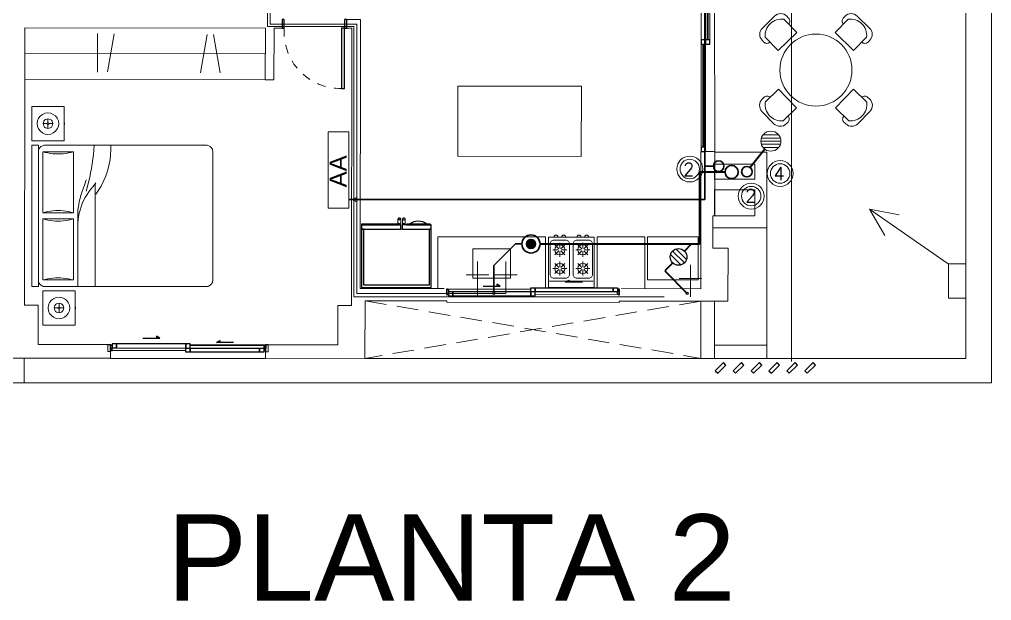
# Model space of a CAD drawing. Header units: millimetres. Extents: x 539 to 842, y -453 to -96.
# Drawn here: x 820.08 to 831.36, y -299.24 to -292.5 of the extents above; entities that cross this region are included whole.
import ezdxf

# ---------------------------------------------------------------- set-up
doc = ezdxf.new("R2010")
doc.units = ezdxf.units.MM
doc.header["$LTSCALE"] = 0.1
for name, pattern in [('ACAD_ISO02W100', [15, 12, -3]), ('CONTINUA', [0]), ('HIDDEN', [0.375, 0.25, -0.125]), ('Trazo', [0.00635, 0.003175, -0.003175])]:
    doc.linetypes.add(name, pattern=pattern)
doc.layers.get('0').update_dxf_attribs({"lineweight": 5})
for name, color, linetype, lineweight in [('00-Agua Caliente', 1, 'Continuous', 20), ('00-Agua Fria', 5, 'ACAD_ISO02W100', 20), ('A-DOOR', 7, 'Continuous', 5), ('A-GENM', 7, 'Continuous', 5), ('A-GLAZ', 7, 'Continuous', 5), ('A-GLAZ-CURT', 7, 'Continuous', 5), ('A-GLAZ-CWMG', 7, 'Continuous', 5), ('A-GLAZ-SILL', 7, 'Continuous', 5), ('A-WALL', 7, 'Continuous', 5), ('Arq-Equipamiento', 250, 'Continuous', 5), ('Lavarropa', 7, 'HIDDEN', 5), ('MUEBLES', 250, 'Continuous', 5)]:
    doc.layers.add(name, color=color, linetype=linetype, lineweight=lineweight)
for name, color, linetype in [('00-Pluvial', 40, 'Continuous'), ('00-Secundario', 24, 'Continuous'), ('00-Ventilacion', 3, 'Continuous'), ('Secundario', 24, 'Continuous'), ('Textos', 7, 'Continuous')]:
    doc.layers.add(name, color=color, linetype=linetype)
doc.layers.add('00-Primario', color=7, linetype='Continuous', true_color=0xff2400)
doc.layers.add('A-DOOR-HDLN', color=5, linetype='Trazo', lineweight=5, true_color=0x0000ff)
doc.styles.add('Romans', font='romans.shx')
doc.styles.get("Standard").update_dxf_attribs({"font": 'arial.ttf'})

# ---------------------------------------------------------------- blocks, each defined once
blk = doc.blocks.new('Windows_Opening-Slide_UFME_Fenetre_Coulissante_2V - 1_20 x 1_80-2559393-1-TORRE-ARQ-PB')
at = {"layer": 'A-GLAZ', "color": 8, "lineweight": 25}
for p, q in [((-0.9, -0.078), (-0.9, 0.002)), ((-0.88, 0.008), (-0.83, 0.008)), ((-0.88, -0.04), (-0.88, 0.008)), ((-0.83, 0.008), (-0.025, 0.008)), ((-0.83, -0.04), (-0.83, 0.008)), ((-0.83, 0.008), (-0.83, -0.04)), ((-0.025, 0.008), (-0.025, -0.04)), ((-0.025, -0.04), (-0.025, 0.008)), ((-0.025, 0.008), (0.025, 0.008)), ((0.025, 0.008), (0.025, -0.04)), ((0.9, 0.002), (0.9, -0.078)), ((-0.93, -0.078), (-0.9, -0.078)), ((-0.88, -0.011), (-0.9, -0.011)), ((-0.9, -0.011), (-0.9, -0.069)), ((-0.9, -0.069), (-0.88, -0.069)), ((-0.83, -0.04), (-0.88, -0.04)), ((-0.88, -0.069), (-0.88, -0.04)), ((-0.025, -0.04), (-0.83, -0.04)), ((-0.528, -0.106), (-0.328, -0.106)), ((-0.368, -0.129), (-0.368, -0.106)), ((-0.328, -0.106), (-0.368, -0.129)), ((0.025, -0.04), (-0.025, -0.04)), ((0.025, -0.04), (-0.025, -0.04)), ((-0.025, -0.04), (-0.025, -0.088)), ((-0.025, -0.088), (0.025, -0.088)), ((0.83, -0.04), (0.025, -0.04)), ((0.025, -0.04), (0.025, -0.088)), ((0.025, -0.088), (0.025, -0.04)), ((0.025, -0.088), (0.83, -0.088)), ((0.83, -0.088), (0.83, -0.04)), ((0.88, -0.04), (0.83, -0.04)), ((0.83, -0.04), (0.83, -0.088)), ((0.83, -0.088), (0.88, -0.088)), ((0.9, -0.011), (0.88, -0.011)), ((0.88, -0.011), (0.88, -0.04)), ((0.88, -0.088), (0.88, -0.04)), ((0.88, -0.069), (0.9, -0.069)), ((0.9, -0.069), (0.9, -0.011)), ((0.9, -0.078), (0.93, -0.078)), ((0.328, -0.154), (0.367, -0.177)), ((0.527, -0.154), (0.328, -0.154)), ((0.367, -0.177), (0.367, -0.154))]:
    blk.add_line(p, q, dxfattribs=at)
at = {"layer": 'A-GLAZ', "color": 8}
for p, q in [((-0.9, -0.078), (-0.025, -0.078)), ((-0.88, -0.069), (-0.025, -0.069)), ((0.88, -0.011), (0.025, -0.011)), ((0.88, -0.078), (0.9, -0.078))]:
    blk.add_line(p, q, dxfattribs=at)
at = {"layer": 'A-GLAZ-SILL', "color": 8}
for p, q in [((-0.9, 0.078), (-0.9, 0.082)), ((0.9, 0.082), (-0.9, 0.082)), ((0.9, 0.082), (0.9, 0.078))]:
    blk.add_line(p, q, dxfattribs=at)
blk = doc.blocks.new('Windows_Opening-Slide_UFME_Fenetre_Coulissante_2V - 1_20 x 2_00-2724253-1-TORRE-ARQ-PB')
at = {"layer": 'A-GLAZ', "color": 8, "lineweight": 25}
for p, q in [((-0.418, 0.123), (-0.418, 0.1)), ((-0.378, 0.1), (-0.418, 0.123)), ((0.577, 0.148), (0.377, 0.148)), ((-1, 0.072), (-1, -0.008)), ((-1, 0.063), (-0.98, 0.063)), ((-1, 0.005), (-1, 0.063)), ((-0.98, 0.005), (-1, 0.005)), ((-0.98, 0.063), (-0.98, 0.034)), ((-0.98, 0.034), (-0.98, -0.014)), ((-0.93, 0.034), (-0.98, 0.034)), ((-0.025, 0.034), (-0.93, 0.034)), ((-0.93, 0.034), (-0.93, -0.014)), ((-0.93, -0.014), (-0.93, 0.034)), ((-0.578, 0.1), (-0.378, 0.1)), ((-0.025, 0.082), (0.025, 0.082)), ((-0.025, 0.034), (-0.025, 0.082)), ((-0.025, -0.014), (-0.025, 0.034)), ((0.025, 0.034), (-0.025, 0.034)), ((-0.025, 0.034), (-0.025, -0.014)), ((0.025, 0.034), (-0.025, 0.034)), ((0.025, 0.034), (0.025, 0.082)), ((0.025, 0.082), (0.93, 0.082)), ((0.025, 0.082), (0.025, 0.034)), ((0.025, -0.014), (0.025, 0.034)), ((0.93, 0.034), (0.025, 0.034)), ((0.93, 0.082), (0.93, 0.034)), ((0.93, 0.082), (0.98, 0.082)), ((0.93, 0.034), (0.93, 0.082)), ((0.98, 0.034), (0.93, 0.034)), ((0.98, 0.082), (0.98, 0.034)), ((0.98, 0.063), (1, 0.063)), ((0.98, 0.005), (0.98, 0.034)), ((1, 0.005), (0.98, 0.005)), ((1, -0.008), (1, 0.072)), ((1, 0.063), (1, 0.005)), ((-0.98, -0.014), (-0.93, -0.014)), ((-0.93, -0.014), (-0.025, -0.014)), ((-0.025, -0.014), (0.025, -0.014))]:
    blk.add_line(p, q, dxfattribs=at)
at = {"layer": 'A-GLAZ', "lineweight": 25}
for p, q in [((0.377, 0.148), (0.417, 0.171)), ((0.417, 0.171), (0.417, 0.148))]:
    blk.add_line(p, q, dxfattribs=at)
at = {"layer": 'A-GLAZ', "color": 8}
for p, q in [((-0.98, 0.063), (-0.025, 0.063)), ((0.98, 0.005), (0.025, 0.005))]:
    blk.add_line(p, q, dxfattribs=at)
at = {"layer": 'A-GLAZ-SILL', "color": 8}
for p, q in [((-1, -0.088), (-1, -0.072)), ((-1, -0.088), (1, -0.088)), ((1, -0.072), (1, -0.088))]:
    blk.add_line(p, q, dxfattribs=at)
blk = doc.blocks.new('Family5 - Puerta OPBLAK - Dormitorio-2880729-1-TORRE-ARQ-PB')
at = {"layer": 'A-DOOR', "color": 8, "lineweight": 25}
for p, q in [((-0.35, 0.05), (-0.375, 0.05)), ((-0.375, 0.05), (-0.375, -0.05)), ((-0.35, -0.05), (-0.35, 0.05)), ((0.375, 0.05), (0.35, 0.05)), ((0.35, 0.05), (0.35, -0.05)), ((0.375, -0.05), (0.375, 0.05)), ((-0.375, -0.05), (-0.35, -0.05)), ((0.35, -0.05), (0.315, -0.05)), ((0.315, -0.05), (0.315, -0.75)), ((0.35, -0.75), (0.35, -0.05)), ((0.35, -0.05), (0.375, -0.05)), ((0.315, -0.75), (0.35, -0.75))]:
    blk.add_line(p, q, dxfattribs=at)
at = {"layer": 'A-DOOR-HDLN', "color": 8}
blk.add_arc((0.302, -0.097), 0.653, 175.8984, 271.164, dxfattribs=at)
blk = doc.blocks.new('GE_Profile_Stainless_Steel_256_cu_ft_Side-by-Side_Refrigerator_ENERGY_STAR_7908 - GE_Profile_Stainless_Steel_256_cu_ft_Side-by-Side_Refrigerator_ENERGY_STAR_7908-2745218-2-TORRE-ARQ- PB _-2_14_')
at = {"layer": 'A-GENM', "color": 8, "lineweight": 25}
for p, q in [((-0.404, 0.445), (-0.404, -0.23)), ((0.404, 0.445), (-0.404, 0.445)), ((-0.379, -0.23), (-0.379, 0.419)), ((-0.379, 0.419), (0.379, 0.419)), ((0.379, 0.419), (0.379, -0.23)), ((0.404, -0.23), (0.404, 0.445)), ((-0.067, -0.23), (-0.404, -0.23)), ((-0.404, -0.23), (-0.404, -0.28)), ((-0.404, -0.23), (-0.379, -0.23)), ((-0.404, -0.28), (-0.067, -0.28)), ((-0.117, -0.28), (-0.394, -0.28)), ((-0.394, -0.28), (-0.394, -0.291)), ((-0.394, -0.291), (-0.117, -0.291)), ((-0.155, -0.29), (-0.353, -0.29)), ((-0.117, -0.291), (-0.117, -0.28)), ((-0.067, -0.28), (-0.067, -0.23)), ((0.404, -0.23), (-0.054, -0.23)), ((-0.054, -0.23), (-0.054, -0.28)), ((-0.054, -0.28), (0.404, -0.28)), ((0.404, -0.28), (-0.032, -0.28)), ((-0.032, -0.28), (-0.032, -0.291)), ((-0.032, -0.291), (0.404, -0.291)), ((0.379, -0.23), (0.404, -0.23)), ((0.404, -0.28), (0.404, -0.23)), ((0.404, -0.291), (0.404, -0.28))]:
    blk.add_line(p, q, dxfattribs=at)
at = {"layer": 'A-GENM', "color": 8}
for p, q in [((-0.103, -0.301), (-0.103, -0.283)), ((-0.103, -0.338), (-0.103, -0.301)), ((-0.103, -0.345), (-0.103, -0.338)), ((-0.071, -0.284), (-0.071, -0.301)), ((-0.071, -0.301), (-0.071, -0.339)), ((-0.054, -0.23), (-0.067, -0.23)), ((-0.051, -0.302), (-0.051, -0.285)), ((-0.051, -0.34), (-0.051, -0.302)), ((-0.019, -0.291), (-0.019, -0.302)), ((-0.019, -0.302), (-0.019, -0.339)), ((-0.071, -0.339), (-0.071, -0.346)), ((-0.051, -0.347), (-0.051, -0.34)), ((-0.019, -0.339), (-0.019, -0.346))]:
    blk.add_line(p, q, dxfattribs=at)
at = {"layer": 'A-GENM', "color": 8, "flags": 128}
for points in [[(-0.103, -0.338), (-0.103, -0.338), (-0.103, -0.337), (-0.103, -0.336), (-0.103, -0.335), (-0.103, -0.334), (-0.103, -0.333), (-0.103, -0.331), (-0.103, -0.329), (-0.103, -0.326), (-0.103, -0.324), (-0.103, -0.321), (-0.103, -0.318), (-0.103, -0.314), (-0.103, -0.311), (-0.103, -0.307), (-0.103, -0.303), (-0.103, -0.301)], [(-0.019, -0.302), (-0.019, -0.306), (-0.019, -0.31), (-0.019, -0.313), (-0.019, -0.317), (-0.019, -0.32), (-0.019, -0.323), (-0.019, -0.326), (-0.019, -0.328), (-0.019, -0.33), (-0.019, -0.332), (-0.019, -0.334), (-0.019, -0.336), (-0.019, -0.337), (-0.019, -0.338), (-0.019, -0.338), (-0.019, -0.339), (-0.019, -0.339)]]:
    blk.add_lwpolyline(points, dxfattribs=at)
at = {"layer": 'A-GENM', "color": 8, "lineweight": 25, "flags": 128}
for points in [[(-0.071, -0.346), (-0.077, -0.343), (-0.084, -0.341), (-0.09, -0.341), (-0.097, -0.343), (-0.103, -0.345)], [(-0.103, -0.345), (-0.102, -0.349), (-0.101, -0.353), (-0.098, -0.356), (-0.095, -0.359), (-0.092, -0.36), (-0.088, -0.361), (-0.084, -0.361), (-0.08, -0.359), (-0.076, -0.357), (-0.074, -0.354), (-0.072, -0.35), (-0.071, -0.346)], [(-0.019, -0.346), (-0.025, -0.343), (-0.032, -0.342), (-0.038, -0.342), (-0.045, -0.344), (-0.051, -0.347)], [(-0.051, -0.347), (-0.05, -0.351), (-0.048, -0.355), (-0.046, -0.358), (-0.042, -0.36), (-0.038, -0.361), (-0.034, -0.362), (-0.03, -0.361), (-0.027, -0.36), (-0.024, -0.357), (-0.021, -0.354), (-0.02, -0.35), (-0.019, -0.346)]]:
    blk.add_lwpolyline(points, dxfattribs=at)
at = {"layer": 'A-GENM', "color": 8, "lineweight": 25}
blk.add_arc((-0.254, -0.163), 0.161, 232.0677, 307.9323, dxfattribs=at)
at = {"layer": 'A-GENM', "color": 8}
for centre, start_param, end_param in [((-0.088, -0.302), 0.990204, 2.086934), ((-0.034, -0.303), 1.493351, 2.151389)]:
    blk.add_ellipse(centre, major_axis=(0.0304, 0), ratio=0.707107, start_param=start_param, end_param=end_param, dxfattribs=at)
for points in [[(-0.103, -0.301), (-0.099, -0.299), (-0.091, -0.297), (-0.08, -0.298), (-0.074, -0.3), (-0.071, -0.301)], [(-0.051, -0.302), (-0.047, -0.3), (-0.04, -0.298), (-0.028, -0.299), (-0.022, -0.3), (-0.019, -0.302)]]:
    blk.add_open_spline(points, degree=3, knots=[0, 0, 0, 0, 0.4, 0.7, 1, 1, 1, 1], dxfattribs=at)
blk = doc.blocks.new('Cocina 51cm')
at = {"layer": 'MUEBLES', "color": 8}
for p, q in [((-0.255, -0.036), (0, -0.036)), ((-0.133, -0.104), (-0.133, -0.167)), ((0, -0.036), (0.255, -0.036)), ((0.133, -0.104), (0.133, -0.167)), ((-0.214, -0.185), (-0.151, -0.185)), ((-0.191, -0.127), (-0.146, -0.172)), ((-0.146, -0.197), (-0.191, -0.242)), ((-0.133, -0.203), (-0.133, -0.266)), ((-0.076, -0.127), (-0.121, -0.172)), ((-0.121, -0.197), (-0.076, -0.242)), ((-0.115, -0.185), (-0.052, -0.185)), ((0.052, -0.185), (0.115, -0.185)), ((0.076, -0.127), (0.121, -0.172)), ((0.121, -0.197), (0.076, -0.242)), ((0.133, -0.203), (0.133, -0.266)), ((0.191, -0.127), (0.146, -0.172)), ((0.146, -0.197), (0.191, -0.242)), ((0.151, -0.185), (0.214, -0.185)), ((-0.133, -0.32), (-0.133, -0.383)), ((0.133, -0.32), (0.133, -0.383)), ((-0.214, -0.401), (-0.151, -0.401)), ((-0.191, -0.343), (-0.146, -0.388)), ((-0.146, -0.413), (-0.191, -0.458)), ((-0.133, -0.419), (-0.133, -0.482)), ((-0.076, -0.343), (-0.121, -0.388)), ((-0.121, -0.413), (-0.076, -0.458)), ((-0.115, -0.401), (-0.052, -0.401)), ((0.052, -0.401), (0.115, -0.401)), ((0.076, -0.343), (0.121, -0.388)), ((0.121, -0.413), (0.076, -0.458)), ((0.133, -0.419), (0.133, -0.482)), ((0.191, -0.343), (0.146, -0.388)), ((0.146, -0.413), (0.191, -0.458)), ((0.151, -0.401), (0.214, -0.401))]:
    blk.add_line(p, q, dxfattribs=at)
blk.add_lwpolyline([(-0.265, 0.036), (0.265, 0.036), (0.265, -0.549), (-0.265, -0.549)], close=True, dxfattribs=at)
for points in [[(-0.201, -0.513), (-0.066, -0.513, 0.414214), (-0.021, -0.468), (-0.021, -0.117, 0.414214), (-0.066, -0.072), (-0.201, -0.072, 0.414214), (-0.246, -0.117), (-0.246, -0.468, 0.414214)], [(0.066, -0.513), (0.201, -0.513, 0.414214), (0.246, -0.468), (0.246, -0.117, 0.414214), (0.201, -0.072), (0.066, -0.072, 0.414214), (0.021, -0.117), (0.021, -0.468, 0.414214)]]:
    blk.add_lwpolyline(points, format="xyb", close=True, dxfattribs=at)
for centre in [(-0.133, -0.185), (0.133, -0.185), (-0.133, -0.401), (0.133, -0.401)]:
    blk.add_circle(centre, 0.0585, dxfattribs=at)
for centre in [(-0.178, -0.549), (-0.089, -0.549), (0.089, -0.549), (0.178, -0.549)]:
    blk.add_arc(centre, 0.0225, 180, 0, dxfattribs=at)
blk = doc.blocks.new('cama grande')
at = {"layer": 'MUEBLES'}
for p, q in [((584.99, 704.561), (585.015, 704.561)), ((584.99, 704.561), (584.99, 704.187)), ((585.015, 704.561), (585.39, 704.561)), ((585.39, 704.187), (585.39, 704.561)), ((585.44, 704.561), (587.08, 704.561)), ((585.44, 704.485), (585.44, 704.561)), ((587.08, 704.485), (587.08, 704.561)), ((585.069, 704.406), (585.065, 704.374)), ((585.082, 704.437), (585.069, 704.406)), ((585.101, 704.462), (585.082, 704.437)), ((585.127, 704.482), (585.101, 704.462)), ((585.157, 704.495), (585.127, 704.482)), ((585.142, 704.402), (585.137, 704.388)), ((585.151, 704.413), (585.142, 704.402)), ((585.162, 704.422), (585.151, 704.413)), ((585.19, 704.499), (585.157, 704.495)), ((585.176, 704.427), (585.162, 704.422)), ((585.19, 704.429), (585.176, 704.427)), ((585.222, 704.495), (585.19, 704.499)), ((585.19, 704.429), (585.19, 704.384)), ((585.204, 704.427), (585.19, 704.429)), ((585.217, 704.422), (585.204, 704.427)), ((585.229, 704.413), (585.217, 704.422)), ((585.252, 704.482), (585.222, 704.495)), ((585.237, 704.402), (585.229, 704.413)), ((585.243, 704.388), (585.237, 704.402)), ((585.278, 704.462), (585.252, 704.482)), ((585.298, 704.437), (585.278, 704.462)), ((585.311, 704.406), (585.298, 704.437)), ((585.315, 704.374), (585.311, 704.406)), ((585.44, 704.485), (585.516, 704.485)), ((585.44, 704.485), (587.08, 704.485)), ((585.442, 704.429), (585.44, 704.419)), ((585.44, 704.419), (585.44, 704.409)), ((585.44, 703.838), (585.44, 704.409)), ((585.446, 704.438), (585.442, 704.429)), ((585.45, 704.447), (585.446, 704.438)), ((585.456, 704.455), (585.45, 704.447)), ((585.462, 704.463), (585.456, 704.455)), ((585.47, 704.47), (585.462, 704.463)), ((585.478, 704.475), (585.47, 704.47)), ((585.487, 704.479), (585.478, 704.475)), ((585.496, 704.483), (585.487, 704.479)), ((585.506, 704.485), (585.496, 704.483)), ((585.516, 704.485), (585.506, 704.485)), ((586.224, 704.434), (585.516, 704.434)), ((585.524, 704.405), (585.516, 704.434)), ((585.516, 704.434), (585.516, 704.079)), ((585.53, 704.376), (585.524, 704.405)), ((586.216, 704.405), (586.21, 704.376)), ((586.224, 704.434), (586.216, 704.405)), ((586.224, 704.079), (586.224, 704.434)), ((587.003, 704.434), (586.295, 704.434)), ((586.295, 704.434), (586.295, 704.079)), ((586.303, 704.405), (586.295, 704.434)), ((586.309, 704.376), (586.303, 704.405)), ((586.996, 704.405), (586.989, 704.376)), ((587.003, 704.434), (586.996, 704.405)), ((587.013, 704.485), (587.003, 704.485)), ((587.003, 704.485), (587.08, 704.485)), ((587.003, 704.079), (587.003, 704.434)), ((587.023, 704.483), (587.013, 704.485)), ((587.032, 704.479), (587.023, 704.483)), ((587.041, 704.475), (587.032, 704.479)), ((587.05, 704.47), (587.041, 704.475)), ((587.057, 704.463), (587.05, 704.47)), ((587.064, 704.455), (587.057, 704.463)), ((587.069, 704.447), (587.064, 704.455)), ((587.074, 704.438), (587.069, 704.447)), ((587.077, 704.429), (587.074, 704.438)), ((587.079, 704.419), (587.077, 704.429)), ((587.08, 704.409), (587.079, 704.419)), ((587.08, 704.409), (587.08, 704.028)), ((587.503, 704.434), (587.128, 704.434)), ((587.128, 704.059), (587.128, 704.434)), ((587.528, 704.434), (587.503, 704.434)), ((587.528, 704.434), (587.528, 704.059)), ((585.065, 704.374), (585.069, 704.342)), ((585.069, 704.342), (585.082, 704.312)), ((585.082, 704.312), (585.101, 704.286)), ((585.101, 704.286), (585.127, 704.266)), ((585.137, 704.388), (585.135, 704.374)), ((585.18, 704.374), (585.135, 704.374)), ((585.135, 704.374), (585.137, 704.36)), ((585.137, 704.36), (585.142, 704.347)), ((585.142, 704.347), (585.151, 704.335)), ((585.151, 704.335), (585.162, 704.326)), ((585.162, 704.326), (585.176, 704.321)), ((585.176, 704.321), (585.19, 704.319)), ((585.181, 704.379), (585.18, 704.377)), ((585.18, 704.377), (585.18, 704.374)), ((585.18, 704.374), (585.18, 704.371)), ((585.18, 704.371), (585.181, 704.369)), ((585.183, 704.381), (585.181, 704.379)), ((585.181, 704.369), (585.183, 704.367)), ((585.185, 704.383), (585.183, 704.381)), ((585.183, 704.367), (585.185, 704.365)), ((585.187, 704.384), (585.185, 704.383)), ((585.185, 704.365), (585.187, 704.364)), ((585.19, 704.384), (585.187, 704.384)), ((585.187, 704.364), (585.19, 704.364)), ((585.192, 704.384), (585.19, 704.384)), ((585.19, 704.364), (585.192, 704.364)), ((585.19, 704.364), (585.19, 704.319)), ((585.19, 704.319), (585.204, 704.321)), ((585.195, 704.383), (585.192, 704.384)), ((585.192, 704.364), (585.195, 704.365)), ((585.197, 704.381), (585.195, 704.383)), ((585.195, 704.365), (585.197, 704.367)), ((585.198, 704.379), (585.197, 704.381)), ((585.197, 704.367), (585.198, 704.369)), ((585.199, 704.377), (585.198, 704.379)), ((585.198, 704.369), (585.199, 704.371)), ((585.2, 704.374), (585.199, 704.377)), ((585.199, 704.371), (585.2, 704.374)), ((585.2, 704.374), (585.245, 704.374)), ((585.204, 704.321), (585.217, 704.326)), ((585.217, 704.326), (585.229, 704.335)), ((585.229, 704.335), (585.237, 704.347)), ((585.237, 704.347), (585.243, 704.36)), ((585.245, 704.374), (585.243, 704.388)), ((585.243, 704.36), (585.245, 704.374)), ((585.252, 704.266), (585.278, 704.286)), ((585.278, 704.286), (585.298, 704.312)), ((585.298, 704.312), (585.311, 704.342)), ((585.311, 704.342), (585.315, 704.374)), ((585.535, 704.346), (585.53, 704.376)), ((585.539, 704.317), (585.535, 704.346)), ((585.541, 704.287), (585.539, 704.317)), ((585.541, 704.257), (585.541, 704.287)), ((586.202, 704.317), (586.199, 704.287)), ((586.199, 704.287), (586.199, 704.257)), ((586.205, 704.346), (586.202, 704.317)), ((586.21, 704.376), (586.205, 704.346)), ((586.314, 704.346), (586.309, 704.376)), ((586.318, 704.317), (586.314, 704.346)), ((586.32, 704.287), (586.318, 704.317)), ((586.321, 704.257), (586.32, 704.287)), ((586.979, 704.287), (586.978, 704.257)), ((586.981, 704.317), (586.979, 704.287)), ((586.984, 704.346), (586.981, 704.317)), ((586.989, 704.376), (586.984, 704.346)), ((587.22, 704.309), (587.207, 704.279)), ((587.239, 704.335), (587.22, 704.309)), ((587.265, 704.355), (587.239, 704.335)), ((587.295, 704.367), (587.265, 704.355)), ((587.289, 704.285), (587.28, 704.274)), ((587.3, 704.294), (587.289, 704.285)), ((587.328, 704.371), (587.295, 704.367)), ((587.314, 704.3), (587.3, 704.294)), ((587.328, 704.301), (587.314, 704.3)), ((587.36, 704.367), (587.328, 704.371)), ((587.328, 704.301), (587.328, 704.256)), ((587.342, 704.3), (587.328, 704.301)), ((587.355, 704.294), (587.342, 704.3)), ((587.367, 704.285), (587.355, 704.294)), ((587.39, 704.355), (587.36, 704.367)), ((587.375, 704.274), (587.367, 704.285)), ((587.416, 704.335), (587.39, 704.355)), ((587.436, 704.309), (587.416, 704.335)), ((587.448, 704.279), (587.436, 704.309)), ((584.99, 704.187), (585.39, 704.187)), ((585.127, 704.266), (585.157, 704.253)), ((585.157, 704.253), (585.19, 704.249)), ((585.179, 704.187), (585.179, 704.187)), ((585.179, 704.187), (585.179, 704.184)), ((585.179, 704.184), (585.179, 704.187)), ((585.179, 704.184), (585.179, 704.187)), ((585.179, 704.184), (585.179, 704.184)), ((585.179, 704.184), (585.179, 704.184)), ((585.18, 704.184), (585.179, 704.184)), ((585.18, 704.184), (585.18, 704.187)), ((585.18, 704.184), (585.181, 704.184)), ((585.181, 704.184), (585.181, 704.187)), ((585.181, 704.184), (585.182, 704.184)), ((585.182, 704.184), (585.182, 704.187)), ((585.182, 704.184), (585.183, 704.184)), ((585.183, 704.184), (585.183, 704.187)), ((585.183, 704.184), (585.184, 704.184)), ((585.184, 704.184), (585.184, 704.187)), ((585.184, 704.184), (585.185, 704.184)), ((585.185, 704.184), (585.185, 704.187)), ((585.185, 704.184), (585.187, 704.184)), ((585.187, 704.184), (585.187, 704.187)), ((585.187, 704.184), (585.189, 704.184)), ((585.189, 704.184), (585.189, 704.187)), ((585.189, 704.184), (585.19, 704.184)), ((585.19, 704.249), (585.222, 704.253)), ((585.19, 704.184), (585.19, 704.187)), ((585.19, 704.184), (585.192, 704.184)), ((585.192, 704.184), (585.192, 704.187)), ((585.192, 704.184), (585.193, 704.184)), ((585.193, 704.184), (585.193, 704.187)), ((585.193, 704.184), (585.195, 704.184)), ((585.195, 704.184), (585.195, 704.187)), ((585.195, 704.184), (585.196, 704.184)), ((585.196, 704.184), (585.196, 704.187)), ((585.196, 704.184), (585.197, 704.184)), ((585.197, 704.184), (585.197, 704.187)), ((585.197, 704.184), (585.199, 704.184)), ((585.199, 704.184), (585.199, 704.187)), ((585.199, 704.184), (585.2, 704.184)), ((585.2, 704.184), (585.2, 704.187)), ((585.2, 704.184), (585.2, 704.187)), ((585.2, 704.184), (585.2, 704.184)), ((585.201, 704.184), (585.2, 704.184)), ((585.201, 704.184), (585.201, 704.187)), ((585.201, 704.184), (585.201, 704.187)), ((585.201, 704.187), (585.201, 704.184)), ((585.201, 704.184), (585.201, 704.184)), ((585.201, 704.184), (585.201, 704.184)), ((585.222, 704.253), (585.252, 704.266)), ((585.39, 704.187), (585.39, 704.187)), ((585.535, 704.167), (585.539, 704.197)), ((585.539, 704.197), (585.541, 704.227)), ((585.541, 704.227), (585.541, 704.257)), ((586.199, 704.257), (586.199, 704.227)), ((586.199, 704.227), (586.202, 704.197)), ((586.202, 704.197), (586.205, 704.167)), ((586.314, 704.167), (586.318, 704.197)), ((586.318, 704.197), (586.32, 704.227)), ((586.32, 704.227), (586.321, 704.257)), ((586.978, 704.257), (586.979, 704.227)), ((586.979, 704.227), (586.981, 704.197)), ((586.981, 704.197), (586.984, 704.167)), ((587.207, 704.279), (587.203, 704.246)), ((587.203, 704.246), (587.207, 704.214)), ((587.207, 704.214), (587.22, 704.184)), ((587.22, 704.184), (587.239, 704.158)), ((587.275, 704.261), (587.273, 704.246)), ((587.318, 704.246), (587.273, 704.246)), ((587.273, 704.246), (587.275, 704.232)), ((587.28, 704.274), (587.275, 704.261)), ((587.275, 704.232), (587.28, 704.219)), ((587.28, 704.219), (587.289, 704.208)), ((587.289, 704.208), (587.3, 704.199)), ((587.3, 704.199), (587.314, 704.193)), ((587.314, 704.193), (587.328, 704.191)), ((587.319, 704.251), (587.318, 704.249)), ((587.318, 704.249), (587.318, 704.246)), ((587.318, 704.246), (587.318, 704.244)), ((587.318, 704.244), (587.319, 704.241)), ((587.321, 704.253), (587.319, 704.251)), ((587.319, 704.241), (587.321, 704.239)), ((587.323, 704.255), (587.321, 704.253)), ((587.321, 704.239), (587.323, 704.238)), ((587.325, 704.256), (587.323, 704.255)), ((587.323, 704.238), (587.325, 704.237)), ((587.328, 704.256), (587.325, 704.256)), ((587.325, 704.237), (587.328, 704.236)), ((587.33, 704.256), (587.328, 704.256)), ((587.328, 704.236), (587.33, 704.237)), ((587.328, 704.236), (587.328, 704.191)), ((587.328, 704.191), (587.342, 704.193)), ((587.333, 704.255), (587.33, 704.256)), ((587.33, 704.237), (587.333, 704.238)), ((587.335, 704.253), (587.333, 704.255)), ((587.333, 704.238), (587.335, 704.239)), ((587.336, 704.251), (587.335, 704.253)), ((587.335, 704.239), (587.336, 704.241)), ((587.337, 704.249), (587.336, 704.251)), ((587.336, 704.241), (587.337, 704.244)), ((587.338, 704.246), (587.337, 704.249)), ((587.337, 704.244), (587.338, 704.246)), ((587.338, 704.246), (587.383, 704.246)), ((587.342, 704.193), (587.355, 704.199)), ((587.355, 704.199), (587.367, 704.208)), ((587.367, 704.208), (587.375, 704.219)), ((587.381, 704.261), (587.375, 704.274)), ((587.375, 704.219), (587.381, 704.232)), ((587.383, 704.246), (587.381, 704.261)), ((587.381, 704.232), (587.383, 704.246)), ((587.416, 704.158), (587.436, 704.184)), ((587.436, 704.184), (587.448, 704.214)), ((587.453, 704.246), (587.448, 704.279)), ((587.448, 704.214), (587.453, 704.246)), ((585.516, 704.079), (585.524, 704.108)), ((585.516, 704.079), (586.224, 704.079)), ((585.524, 704.108), (585.53, 704.137)), ((585.53, 704.137), (585.535, 704.167)), ((586.205, 704.167), (586.21, 704.137)), ((586.21, 704.137), (586.216, 704.108)), ((586.216, 704.108), (586.224, 704.079)), ((586.295, 704.079), (586.303, 704.108)), ((586.295, 704.079), (587.003, 704.079)), ((586.303, 704.108), (586.309, 704.137)), ((586.309, 704.137), (586.314, 704.167)), ((586.984, 704.167), (586.989, 704.137)), ((586.989, 704.137), (586.996, 704.108)), ((586.996, 704.108), (587.003, 704.079)), ((587.528, 704.059), (587.128, 704.059)), ((587.128, 704.059), (587.128, 704.059)), ((587.239, 704.158), (587.265, 704.138)), ((587.265, 704.138), (587.295, 704.126)), ((587.295, 704.126), (587.328, 704.121)), ((587.316, 704.056), (587.316, 704.059)), ((587.316, 704.059), (587.316, 704.056)), ((587.317, 704.056), (587.317, 704.059)), ((587.317, 704.056), (587.317, 704.059)), ((587.318, 704.056), (587.318, 704.059)), ((587.319, 704.056), (587.319, 704.059)), ((587.32, 704.056), (587.32, 704.059)), ((587.321, 704.056), (587.321, 704.059)), ((587.323, 704.056), (587.323, 704.059)), ((587.324, 704.056), (587.324, 704.059)), ((587.326, 704.056), (587.326, 704.059)), ((587.327, 704.056), (587.327, 704.059)), ((587.328, 704.121), (587.36, 704.126)), ((587.329, 704.056), (587.329, 704.059)), ((587.331, 704.056), (587.331, 704.059)), ((587.332, 704.056), (587.332, 704.059)), ((587.333, 704.056), (587.333, 704.059)), ((587.335, 704.056), (587.335, 704.059)), ((587.336, 704.056), (587.336, 704.059)), ((587.337, 704.056), (587.337, 704.059)), ((587.338, 704.056), (587.338, 704.059)), ((587.338, 704.056), (587.338, 704.059)), ((587.339, 704.059), (587.339, 704.059)), ((587.339, 704.059), (587.339, 704.056)), ((587.339, 704.056), (587.339, 704.059)), ((587.36, 704.126), (587.39, 704.138)), ((587.39, 704.138), (587.416, 704.158)), ((585.842, 703.931), (585.893, 703.947)), ((585.893, 703.947), (585.945, 703.965)), ((585.967, 703.973), (585.945, 703.965)), ((585.989, 703.981), (585.967, 703.973)), ((586.011, 703.988), (585.989, 703.981)), ((586.034, 703.995), (586.011, 703.988)), ((586.057, 704.001), (586.034, 703.995)), ((586.082, 703.96), (586.047, 703.941)), ((586.079, 704.007), (586.057, 704.001)), ((586.102, 704.012), (586.079, 704.007)), ((586.117, 703.976), (586.082, 703.96)), ((586.126, 704.016), (586.102, 704.012)), ((586.154, 703.99), (586.117, 703.976)), ((586.149, 704.02), (586.126, 704.016)), ((586.172, 704.023), (586.149, 704.02)), ((586.192, 704.002), (586.154, 703.99)), ((586.196, 704.026), (586.172, 704.023)), ((586.23, 704.012), (586.192, 704.002)), ((586.219, 704.028), (586.196, 704.026)), ((586.219, 704.028), (586.346, 704.028)), ((586.268, 704.019), (586.23, 704.012)), ((586.307, 704.025), (586.268, 704.019)), ((586.346, 704.028), (586.307, 704.025)), ((586.346, 704.028), (587.08, 704.028)), ((587.08, 704.028), (587.08, 703.825)), ((587.316, 704.056), (587.317, 704.056)), ((587.316, 704.056), (587.316, 704.056)), ((587.318, 704.056), (587.317, 704.056)), ((587.317, 704.056), (587.317, 704.056)), ((587.319, 704.056), (587.318, 704.056)), ((587.32, 704.056), (587.319, 704.056)), ((587.321, 704.056), (587.32, 704.056)), ((587.323, 704.056), (587.321, 704.056)), ((587.324, 704.056), (587.323, 704.056)), ((587.326, 704.056), (587.324, 704.056)), ((587.327, 704.056), (587.326, 704.056)), ((587.329, 704.056), (587.327, 704.056)), ((587.331, 704.056), (587.329, 704.056)), ((587.332, 704.056), (587.331, 704.056)), ((587.333, 704.056), (587.332, 704.056)), ((587.335, 704.056), (587.333, 704.056)), ((587.336, 704.056), (587.335, 704.056)), ((587.337, 704.056), (587.336, 704.056)), ((587.338, 704.056), (587.337, 704.056)), ((587.338, 704.056), (587.339, 704.056)), ((587.338, 704.056), (587.338, 704.056)), ((587.339, 704.056), (587.339, 704.056)), ((585.44, 703.838), (585.494, 703.841)), ((585.44, 703.646), (585.44, 703.838)), ((585.494, 703.841), (585.548, 703.846)), ((585.548, 703.846), (585.601, 703.853)), ((585.601, 703.853), (585.655, 703.86)), ((585.655, 703.86), (585.709, 703.869)), ((585.709, 703.869), (585.762, 703.879)), ((585.762, 703.879), (585.815, 703.89)), ((585.815, 703.89), (585.867, 703.903)), ((585.867, 703.903), (585.92, 703.916)), ((585.876, 703.817), (585.919, 703.85)), ((585.949, 703.876), (585.919, 703.85)), ((585.92, 703.916), (585.972, 703.931)), ((585.98, 703.899), (585.949, 703.876)), ((586.013, 703.921), (585.98, 703.899)), ((586.047, 703.941), (586.013, 703.921)), ((585.815, 703.71), (585.865, 703.733)), ((585.865, 703.733), (585.914, 703.758)), ((585.894, 703.825), (587.08, 703.825)), ((585.914, 703.758), (585.961, 703.786)), ((585.961, 703.786), (586.006, 703.817)), ((587.08, 703.825), (587.08, 702.538)), ((585.44, 703.646), (585.495, 703.645)), ((585.44, 702.538), (585.44, 703.646)), ((585.495, 703.645), (585.549, 703.648)), ((585.549, 703.648), (585.604, 703.654)), ((585.604, 703.654), (585.658, 703.663)), ((585.658, 703.663), (585.711, 703.676)), ((585.711, 703.676), (585.764, 703.691)), ((585.764, 703.691), (585.815, 703.71)), ((585.44, 702.538), (585.44, 702.528)), ((585.44, 702.528), (585.442, 702.518)), ((585.442, 702.518), (585.446, 702.508)), ((585.446, 702.508), (585.45, 702.5)), ((585.45, 702.5), (585.456, 702.491)), ((585.456, 702.491), (585.462, 702.484)), ((585.462, 702.484), (585.47, 702.477)), ((587.05, 702.477), (587.057, 702.484)), ((587.057, 702.484), (587.064, 702.491)), ((587.064, 702.491), (587.069, 702.5)), ((587.069, 702.5), (587.074, 702.508)), ((587.074, 702.508), (587.077, 702.518)), ((587.077, 702.518), (587.079, 702.528)), ((587.079, 702.528), (587.08, 702.538)), ((585.47, 702.477), (585.478, 702.472)), ((585.478, 702.472), (585.487, 702.467)), ((585.487, 702.467), (585.496, 702.464)), ((585.496, 702.464), (585.506, 702.462)), ((585.506, 702.462), (585.516, 702.461)), ((587.003, 702.461), (585.516, 702.461)), ((587.003, 702.461), (587.013, 702.462)), ((587.013, 702.462), (587.023, 702.464)), ((587.023, 702.464), (587.032, 702.467)), ((587.032, 702.467), (587.041, 702.472)), ((587.041, 702.472), (587.05, 702.477))]:
    blk.add_line(p, q, dxfattribs=at)
blk = doc.blocks.new('mesad')
at = {"layer": 'MUEBLES'}
for points in [[(-0.324, 0.533), (-0.324, 0.533, 0.414214), (-0.324, 0.604), (-0.345, 0.624, 0.414214), (-0.487, 0.622), (-0.626, 0.479, 0.414214), (-0.624, 0.337), (-0.603, 0.317, 0.414214), (-0.533, 0.318), (-0.533, 0.318)], [(0.324, 0.533), (0.324, 0.533, -0.414214), (0.324, 0.604), (0.345, 0.624, -0.414214), (0.487, 0.622), (0.626, 0.479, -0.414214), (0.624, 0.337), (0.603, 0.317, -0.414214), (0.533, 0.318), (0.533, 0.318)], [(-0.533, -0.324), (-0.533, -0.324, 0.414214), (-0.604, -0.324), (-0.624, -0.345, 0.414214), (-0.622, -0.487), (-0.479, -0.626, 0.414214), (-0.337, -0.624), (-0.317, -0.603, 0.414214), (-0.318, -0.533), (-0.318, -0.533)], [(0.533, -0.324), (0.533, -0.324, -0.414214), (0.604, -0.324), (0.624, -0.345, -0.414214), (0.622, -0.487), (0.479, -0.626, -0.414214), (0.337, -0.624), (0.317, -0.603, -0.414214), (0.318, -0.533), (0.318, -0.533)]]:
    blk.add_lwpolyline(points, format="xyb", dxfattribs=at)
for points in [[(-0.589, 0.373), (-0.434, 0.222), (-0.225, 0.437), (-0.38, 0.588, 0.490132)], [(0.589, 0.373), (0.434, 0.222), (0.225, 0.437), (0.38, 0.588, -0.490132)], [(-0.373, -0.589), (-0.222, -0.434), (-0.437, -0.225), (-0.588, -0.38, 0.490132)], [(0.373, -0.589), (0.222, -0.434), (0.437, -0.225), (0.588, -0.38, -0.490132)]]:
    blk.add_lwpolyline(points, format="xyb", close=True, dxfattribs=at)
at = {"layer": 'MUEBLES', "ltscale": 1e-05}
blk.add_circle((0, 0), 0.418, dxfattribs=at)
blk = doc.blocks.new('Panel de sistema - Acristalado-1102633-TORRE1-1 PISO')
at = {"layer": 'A-GLAZ-CURT', "lineweight": 18}
for p, q in [((0.597, 0.005), (-0.597, 0.005)), ((-0.597, 0.005), (-0.597, -0.005)), ((0.597, -0.005), (0.597, 0.005)), ((-0.597, -0.005), (0.597, -0.005))]:
    blk.add_line(p, q, dxfattribs=at)
blk = doc.blocks.new('Montante rectangular - 50x50-1102634-TORRE1-1 PISO')
at = {"layer": 'A-GLAZ-CWMG', "lineweight": 25}
for p, q in [((0, 0.025), (-0.05, 0.025)), ((-0.05, 0.025), (-0.05, -0.025)), ((0, -0.025), (0, 0.025)), ((-0.05, -0.025), (0, -0.025))]:
    blk.add_line(p, q, dxfattribs=at)
blk = doc.blocks.new('Montante rectangular - 50x50-1088808-TORRE1-1 PISO')
at = {"layer": 'A-GLAZ-CWMG'}
for p, q in [((17.903, 2.164), (17.903, 0.97)), ((17.953, 2.164), (17.953, 0.97))]:
    blk.add_line(p, q, dxfattribs=at)
blk = doc.blocks.new('Montante rectangular - 50x50-1102635-TORRE1-1 PISO')
at = {"layer": 'A-GLAZ-CWMG', "lineweight": 25}
for p, q in [((-0.05, 0.025), (0, 0.025)), ((-0.05, -0.025), (-0.05, 0.025)), ((0, 0.025), (0, -0.025)), ((0, -0.025), (-0.05, -0.025))]:
    blk.add_line(p, q, dxfattribs=at)
blk = doc.blocks.new('Montante rectangular - 4x15 a 45_-1095820-TORRE1-1 PISO')
at = {"layer": 'A-GLAZ-CWMG', "lineweight": 25}
for p, q in [((-0.062, 0.034), (-0.034, 0.062)), ((0.034, -0.062), (-0.062, 0.034)), ((-0.034, 0.062), (0.062, -0.034)), ((0.062, -0.034), (0.034, -0.062))]:
    blk.add_line(p, q, dxfattribs=at)
blk = doc.blocks.new('T1-2 A 4P-2020')
at = {"color": 8}
for p, q in [((4126.524, 1302.248), (4126.525, 1309.448)), ((4123.455, 1305.941), (4123.455, 1307.185)), ((4123.608, 1307.185), (4123.613, 1304.646)), ((4123.613, 1304.646), (4123.455, 1304.646)), ((4124.216, 1303.761), (4124.216, 1302.403)), ((4119.555, 1302.248), (4126.524, 1302.248))]:
    blk.add_line(p, q, dxfattribs=at)
at = {"color": 8, "lineweight": 5}
for p, q in [((4119.503, 1306.178), (4119.343, 1306.178)), ((4119.5, 1303.06), (4119.503, 1306.178)), ((4115.609, 1305.532), (4115.61, 1306.082)), ((4115.61, 1306.082), (4118.4, 1306.079)), ((4118.4, 1306.079), (4118.399, 1305.479)), ((4118.499, 1305.479), (4118.5, 1306.079)), ((4118.5, 1306.079), (4118.593, 1306.079)), ((4119.343, 1306.078), (4119.403, 1306.078)), ((4119.403, 1306.078), (4119.4, 1302.863)), ((4116.454, 1306.016), (4116.454, 1305.566)), ((4116.647, 1306.013), (4116.57, 1305.57)), ((4117.726, 1306.004), (4117.649, 1305.56)), ((4117.798, 1306.004), (4117.876, 1305.56)), ((4115.609, 1305.785), (4118.4, 1305.779)), ((4115.606, 1302.867), (4115.609, 1305.532)), ((4118.399, 1305.479), (4115.609, 1305.482)), ((4118.399, 1305.479), (4118.499, 1305.479)), ((4120.632, 1305.406), (4120.631, 1304.593)), ((4120.632, 1305.406), (4122.066, 1305.404)), ((4122.066, 1305.404), (4122.065, 1304.59)), ((4120.63, 1304.593), (4122.065, 1304.59)), ((4123.452, 1304.646), (4123.452, 1303.987)), ((4123.613, 1303.902), (4123.613, 1304.646)), ((4123.452, 1303.987), (4123.451, 1303.056)), ((4123.592, 1303.527), (4123.592, 1303.902)), ((4123.592, 1303.902), (4123.613, 1303.902)), ((4121.65, 1303.658), (4120.4, 1303.659)), ((4120.4, 1303.659), (4120.4, 1303.059)), ((4121.65, 1303.068), (4121.65, 1303.658)), ((4122.25, 1303.657), (4122.25, 1303.067)), ((4122.8, 1303.657), (4122.25, 1303.657)), ((4122.8, 1303.057), (4122.8, 1303.657)), ((4120.805, 1303.179), (4120.805, 1303.519)), ((4120.805, 1303.519), (4121.245, 1303.518)), ((4121.245, 1303.518), (4121.245, 1303.178)), ((4123.767, 1303.527), (4123.592, 1303.527)), ((4123.697, 1303.527), (4123.767, 1303.527)), ((4123.766, 1302.912), (4123.767, 1303.527)), ((4121.245, 1303.178), (4120.805, 1303.179)), ((4120.473, 1303.059), (4119.5, 1303.06)), ((4123.451, 1303.056), (4122.533, 1303.057)), ((4119.555, 1302.248), (4119.556, 1302.916)), ((4119.556, 1302.916), (4120.503, 1302.915)), ((4122.503, 1302.913), (4123.591, 1302.912)), ((4123.591, 1302.912), (4123.766, 1302.912)), ((4115.765, 1302.867), (4115.606, 1302.867)), ((4115.765, 1302.407), (4115.765, 1302.867)), ((4119.241, 1302.863), (4119.24, 1302.404)), ((4119.4, 1302.863), (4119.241, 1302.863)), ((4116.573, 1302.407), (4115.765, 1302.407)), ((4116.573, 1302.327), (4116.573, 1302.407)), ((4119.24, 1302.404), (4118.433, 1302.405)), ((4118.433, 1302.405), (4118.433, 1302.325)), ((4115.45, 1302.252), (4116.602, 1302.251)), ((4116.603, 1302.327), (4116.573, 1302.327)), ((4116.602, 1302.251), (4116.603, 1302.327)), ((4118.403, 1302.325), (4118.402, 1302.249)), ((4118.402, 1302.249), (4119.555, 1302.248)), ((4118.433, 1302.325), (4118.403, 1302.325))]:
    blk.add_line(p, q, dxfattribs=at)
at = {"color": 8, "linetype": 'HIDDEN', "lineweight": 5, "ltscale": 10}
for p, q in [((4123.45, 1302.912), (4119.555, 1302.248)), ((4119.556, 1302.916), (4123.45, 1302.248))]:
    blk.add_line(p, q, dxfattribs=at)
at = {"color": 8}
for points in [[(4126.824, 1309.448), (4126.824, 1301.965), (4115.6, 1301.965)], [(4123.61, 1304.641), (4124.216, 1304.641), (4124.216, 1303.761), (4123.592, 1303.761)], [(4126.324, 1302.946), (4126.324, 1303.346), (4126.524, 1303.346), (4126.524, 1302.946), (4126.324, 1302.946)], [(4124.216, 1302.248), (4124.216, 1302.403), (4123.616, 1302.403)]]:
    blk.add_lwpolyline(points, dxfattribs=at)
for points in [[(4124.076, 1304.501), (4123.61, 1304.501), (4123.61, 1304.326), (4124.076, 1304.326)], [(4124.076, 1304.201), (4123.61, 1304.201), (4123.61, 1303.901), (4124.076, 1303.901)], [(4123.45, 1302.912), (4123.61, 1302.912), (4123.61, 1302.248), (4123.45, 1302.248)], [(4115.45, 1301.965), (4115.6, 1301.965), (4115.6, 1302.252), (4115.45, 1302.252)], [(4115.6, 1302.252), (4115.45, 1302.252), (4115.45, 1301.965), (4115.6, 1301.965)]]:
    blk.add_lwpolyline(points, close=True, dxfattribs=at)
at = {"layer": 'Lavarropa', "color": 8, "linetype": 'CONTINUA', "lineweight": 13}
blk.add_lwpolyline([(4122.832, 1303.657), (4123.422, 1303.657), (4123.422, 1303.157), (4122.832, 1303.157)], close=True, dxfattribs=at)
at = {"color": 8}
for p in [(4105.603, 1304.971), (4105.553, 1303.726)]:
    blk.add_blockref('Montante rectangular - 50x50-1088808-TORRE1-1 PISO', p, dxfattribs=at)
for name, p, rotation in [('Panel de sistema - Acristalado-1102633-TORRE1-1 PISO', (4123.53, 1306.538), 90), ('Montante rectangular - 50x50-1102634-TORRE1-1 PISO', (4123.53, 1305.891), 270), ('Panel de sistema - Acristalado-1102633-TORRE1-1 PISO', (4123.48, 1305.293), 90), ('Montante rectangular - 50x50-1102634-TORRE1-1 PISO', (4123.48, 1304.646), 270)]:
    blk.add_blockref(name, p, dxfattribs=dict(at, rotation=rotation))
at = {"color": 8, "lineweight": 5}
for name, p, rotation in [('Family5 - Puerta OPBLAK - Dormitorio-2880729-1-TORRE-ARQ-PB', (4118.968, 1306.129), 359.942704280388), ('GE_Profile_Stainless_Steel_256_cu_ft_Side-by-Side_Refrigerator_ENERGY_STAR_7908 - GE_Profile_Stainless_Steel_256_cu_ft_Side-by-Side_Refrigerator_ENERGY_STAR_7908-2745218-2-TORRE-ARQ- PB _-2_14_', (4119.919, 1303.515), 180), ('Cocina 51cm', (4121.949, 1303.106), 180.0000005719432), ('Windows_Opening-Slide_UFME_Fenetre_Coulissante_2V - 1_20 x 2_00-2724253-1-TORRE-ARQ-PB', (4121.503, 1302.986), 359.9427042803882), ('Windows_Opening-Slide_UFME_Fenetre_Coulissante_2V - 1_20 x 1_80-2559393-1-TORRE-ARQ-PB', (4117.503, 1302.328), 179.9427042803882)]:
    blk.add_blockref(name, p, dxfattribs=dict(at, rotation=rotation))
for name, p, xscale, rotation in [('mesad', (4124.787, 1305.592), -1, 180), ('cama grande', (4820.251, 1890.161), -0.9999999999999999, 90.0000598215772)]:
    blk.add_blockref(name, p, dxfattribs=dict(at, xscale=xscale, rotation=rotation))
at = {"color": 8, "extrusion": (0, 0, -1)}
for name, p, rotation in [('Montante rectangular - 50x50-1102635-TORRE1-1 PISO', (-4123.48, 1305.941), 90), ('Montante rectangular - 4x15 a 45_-1095820-TORRE1-1 PISO', (-4123.681, 1302.137), 180), ('Montante rectangular - 4x15 a 45_-1095820-TORRE1-1 PISO', (-4123.889, 1302.137), 180), ('Montante rectangular - 4x15 a 45_-1095820-TORRE1-1 PISO', (-4124.097, 1302.137), 180), ('Montante rectangular - 4x15 a 45_-1095820-TORRE1-1 PISO', (-4124.304, 1302.137), 180), ('Montante rectangular - 4x15 a 45_-1095820-TORRE1-1 PISO', (-4124.512, 1302.137), 180), ('Montante rectangular - 4x15 a 45_-1095820-TORRE1-1 PISO', (-4124.72, 1302.137), 180)]:
    blk.add_blockref(name, p, dxfattribs=dict(at, rotation=rotation))

msp = doc.modelspace()

# ---------------------------------------------------------------- hatches: boundary and pattern name
at = {"layer": '00-Primario', "lineweight": 100}
msp.add_hatch(color=256, dxfattribs=at).paths.add_polyline_path([(826.067, -295.103, 1), (825.961, -295.103, 1)])

# ---------------------------------------------------------------- linework, layer by layer
at = {"layer": '00-Agua Caliente', "color": 1, "linetype": 'Continuous', "lineweight": 20}
for p, q in [((825.724, -295.676), (825.724, -295.307)), ((825.855, -295.462), (825.593, -295.462))]:
    msp.add_line(p, q, dxfattribs=at)
at = {"layer": '00-Agua Caliente', "linetype": 'CONTINUA'}
msp.add_lwpolyline([(825.724, -295.676), (823.994, -295.676), (823.994, -292.554), (822.987, -292.554), (822.987, -290.848), (820.325, -290.848)], dxfattribs=at)
at = {"layer": '00-Agua Fria', "color": 5, "linetype": 'Continuous', "lineweight": 20}
for p, q in [((825.393, -295.718), (825.393, -295.307)), ((827.863, -295.718), (827.863, -295.346)), ((825.524, -295.462), (825.262, -295.462)), ((827.994, -295.502), (827.732, -295.502))]:
    msp.add_line(p, q, dxfattribs=at)
at = {"layer": '00-Agua Fria', "ltscale": 3}
msp.add_lwpolyline([(822.959, -290.88), (822.959, -292.582), (823.958, -292.582), (823.958, -295.718), (827.863, -295.718)], dxfattribs=at)
at = {"layer": '00-Pluvial', "lineweight": 13}
for p, q in [((828.907, -293.875), (828.687, -293.875)), ((828.888, -293.839), (828.706, -293.839)), ((828.913, -293.911), (828.681, -293.911)), ((828.907, -293.947), (828.687, -293.947)), ((828.888, -293.983), (828.706, -293.983))]:
    msp.add_line(p, q, dxfattribs=at)
at = {"layer": '00-Pluvial', "lineweight": 20}
for p, q in [((830.852, -295.332), (829.942, -294.7)), ((829.942, -294.7), (830.119, -295.004)), ((829.942, -294.7), (830.287, -294.766))]:
    msp.add_line(p, q, dxfattribs=at)
at = {"layer": '00-Pluvial', "lineweight": 40}
msp.add_lwpolyline([(828.725, -294.002), (828.557, -294.216)], dxfattribs=at)
at = {"layer": '00-Pluvial', "lineweight": 20}
for centre, radius in [((828.797, -293.911), 0.116), ((828.905, -294.286), 0.15), ((828.905, -294.286), 0.113)]:
    msp.add_circle(centre, radius, dxfattribs=at)
at = {"layer": '00-Pluvial', "lineweight": 30}
msp.add_circle((828.519, -294.265), 0.0612, dxfattribs=at)
at = {"layer": '00-Primario', "lineweight": 40}
for points in [[(828.265, -294.269), (827.968, -294.269)], [(827.968, -294.269), (827.968, -295.103), (827.968, -295.103)], [(826.119, -295.103), (827.968, -295.103)], [(827.795, -295.186), (827.877, -295.103)]]:
    msp.add_lwpolyline(points, dxfattribs=at)
at = {"layer": '00-Primario', "lineweight": 35}
for points in [[(825.833, -295.103), (825.582, -295.353)], [(825.909, -295.103), (825.833, -295.103)], [(825.582, -295.661), (825.582, -295.353)]]:
    msp.add_lwpolyline(points, dxfattribs=at)
at = {"layer": '00-Primario', "lineweight": 30}
for centre, radius in [((828.342, -294.269), 0.0765), ((826.014, -295.103), 0.105), ((826.014, -295.103), 0.0526)]:
    msp.add_circle(centre, radius, dxfattribs=at)
at = {"layer": '00-Primario', "lineweight": 20}
msp.add_circle((828.569, -294.548), 0.113, dxfattribs=at)
at = {"layer": '00-Primario', "linetype": 'Continuous', "lineweight": 20}
msp.add_circle((825.582, -295.676), 0.0151, dxfattribs=at)
at = {"layer": '00-Secundario', "lineweight": 15}
for p, q in [((827.633, -295.227), (827.753, -295.347)), ((827.657, -295.186), (827.794, -295.323)), ((827.698, -295.162), (827.818, -295.282))]:
    msp.add_line(p, q, dxfattribs=at)
at = {"layer": '00-Secundario', "lineweight": 30}
for points in [[(828.031, -291.151), (828.031, -294.589)], [(828.13, -294.201), (828.031, -294.201)], [(823.899, -294.589), (823.983, -294.589)], [(823.983, -294.589), (828.031, -294.589)]]:
    msp.add_lwpolyline(points, dxfattribs=at)
at = {"layer": '00-Secundario', "lineweight": 40}
for points in [[(827.659, -295.323), (827.566, -295.415)], [(827.566, -295.415), (827.826, -295.676)]]:
    msp.add_lwpolyline(points, dxfattribs=at)
at = {"layer": '00-Secundario', "lineweight": 30}
msp.add_circle((828.191, -294.201), 0.0612, dxfattribs=at)
at = {"layer": '00-Secundario', "linetype": 'CONTINUA', "lineweight": 20}
msp.add_circle((823.983, -294.589), 0.02, dxfattribs=at)
at = {"layer": '00-Secundario', "lineweight": 25}
msp.add_circle((827.726, -295.254), 0.0967, dxfattribs=at)
at = {"layer": '00-Secundario', "linetype": 'Continuous', "lineweight": 20}
msp.add_circle((827.826, -295.676), 0.0151, dxfattribs=at)
at = {"layer": '00-Ventilacion', "color": 3, "lineweight": 20}
msp.add_circle((828.569, -294.548), 0.15, dxfattribs=at)
at = {"layer": 'A-WALL', "color": 8, "lineweight": 5}
msp.add_line((829.037, -296.467), (829.037, -289.139), dxfattribs=at)
at = {"layer": 'Arq-Equipamiento', "color": 8, "linetype": 'CONTINUA', "lineweight": 13}
msp.add_lwpolyline([(823.663, -293.804), (823.899, -293.804), (823.899, -294.689), (823.663, -294.689)], close=True, dxfattribs=at)
at = {"layer": 'Secundario', "lineweight": 20}
for radius in [0.15, 0.113]:
    msp.add_circle((827.856, -294.234), radius, dxfattribs=at)

# ---------------------------------------------------------------- block references
at = {"color": 2}
msp.add_blockref('T1-2 A 4P-2020', (-3295.467, -1598.678), dxfattribs=at)

# ---------------------------------------------------------------- texts
at = {"color": 8, "insert": (823.677, -294.447), "char_height": 0.2, "attachment_point": 1, "rotation": 90}
msp.add_mtext_dynamic_manual_height_columns('AA', width=1, gutter_width=12.5, heights=[0], dxfattribs=at)
at = {"color": 8, "insert": (821.79, -298.239), "char_height": 1, "attachment_point": 1}
msp.add_mtext_dynamic_manual_height_columns('PLANTA 2 ', width=25.75024, gutter_width=12.5, heights=[0], dxfattribs=at)
at = {"layer": 'Textos', "style": 'Romans'}
for s, p in [('2', (827.779, -294.312)), ('4', (828.828, -294.364)), ('2', (828.499, -294.617))]:
    msp.add_text(s, height=0.15, rotation=360, dxfattribs=at).set_placement(p)

doc.saveas('drawing.dxf')
